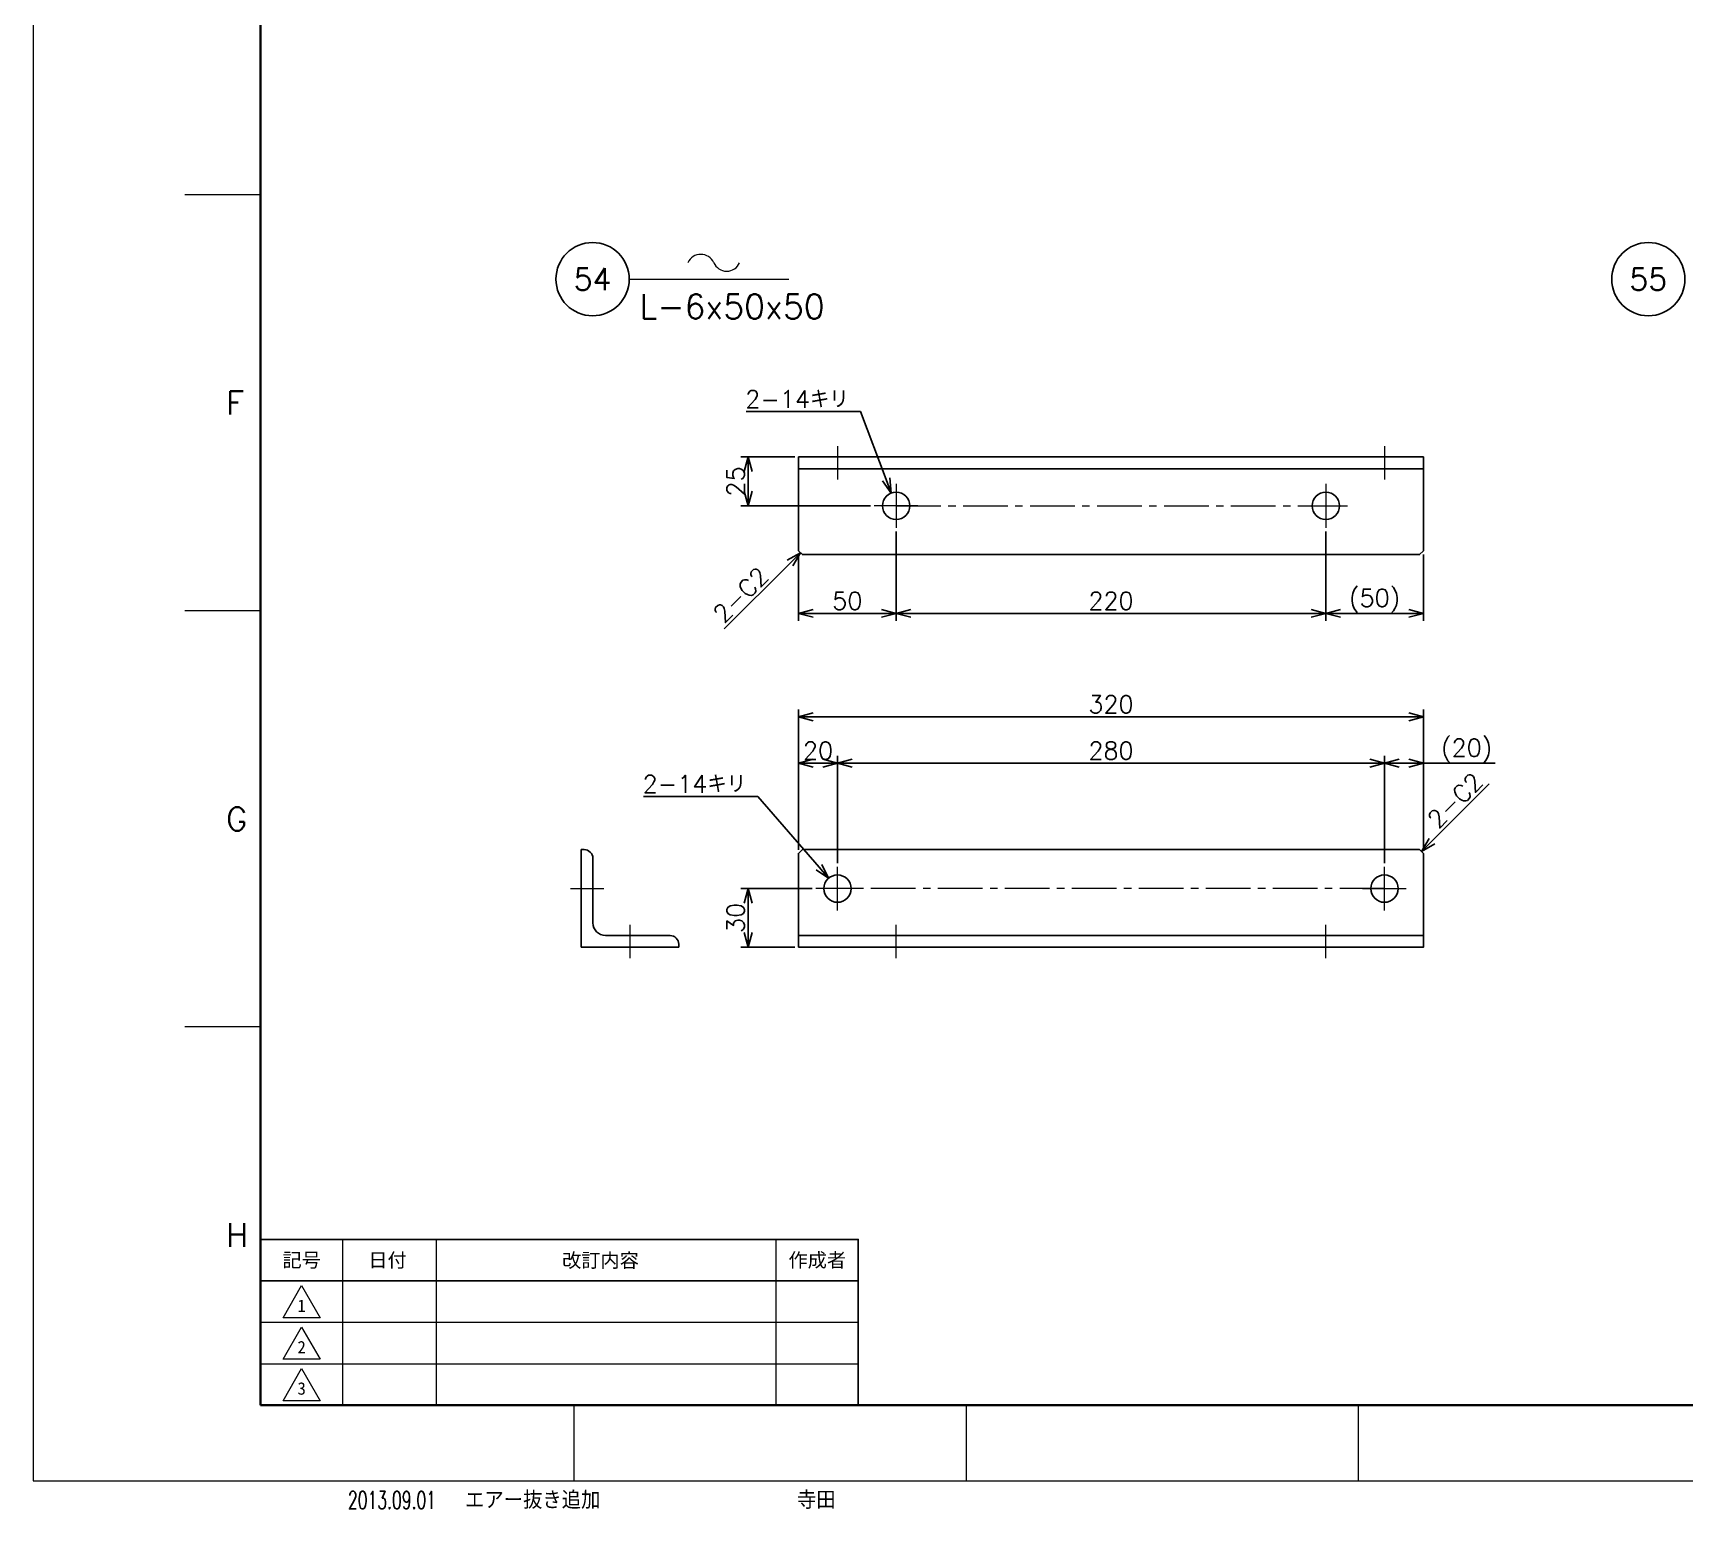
# Model space of a CAD drawing. Header units: millimetres. Extents: x 0 to 2485, y -14 to 1749.
# Drawn here: x 0 to 846, y -14 to 741 of the extents above; entities that cross this region are included whole.
import ezdxf
from ezdxf import colors
from ezdxf.entities.mleader import LeaderData, LeaderLine
from ezdxf.enums import TextEntityAlignment as Align
from ezdxf.math import Vec2, Vec3

# ---------------------------------------------------------------- set-up
doc = ezdxf.new("R2010")
doc.units = ezdxf.units.MM
doc.header["$LTSCALE"] = 1.2
doc.header["$PDMODE"] = 99
doc.header["$PDSIZE"] = 1
doc.linetypes.add('CENTER2', pattern=[28.575, 19.05, -3.175, 3.175, -3.175])
for name, color, linetype, lineweight in [('05_CENTER', 4, 'CENTER2', 13), ('08_DIM', 3, 'Continuous', 13), ('90_FRAME', 5, 'Continuous', 35)]:
    doc.layers.add(name, color=color, linetype=linetype, lineweight=lineweight)
doc.layers.add('91_BLANK', color=5, linetype='Continuous', lineweight=0, plot=False)
doc.styles.add('KSS_TXT', font='txt.shx', dxfattribs={"bigfont": 'extfont2.shx'})
doc.styles.add('MS_G', font='MS Gothic.ttf')
doc.styles.get("Standard").update_dxf_attribs({"font": 'txt.shx', "bigfont": 'extfont2.shx'})
doc.styles.add('表題用', font='MS PGothic.ttf')
doc.dimstyles.new('KSS_DIM', dxfattribs={"dimscale": 3, "dimtxt": 3, "dimasz": 2.5, "dimexe": 1.25, "dimexo": 0.625, "dimtad": 1, "dimdsep": 46, "dimtxsty": 'KSS_TXT', "dimblk": 'OPEN30', "dimcen": 0, "dimazin": 2, "dimtfac": 0.75, "dimtmove": 0, "dimatfit": 3, "dimldrblk": 'OPEN30', "dimfxl": 1.25, "dimtolj": 1, "dimarcsym": 0})
doc.dimstyles.new('KSS_DIM$3', dxfattribs={"dimscale": 3, "dimtxt": 3, "dimasz": 2.5, "dimexe": 1.25, "dimexo": 0.625, "dimtad": 1, "dimtih": 1, "dimtoh": 1, "dimdsep": 46, "dimtxsty": 'KSS_TXT', "dimblk": 'OPEN30', "dimcen": 0, "dimazin": 2, "dimtfac": 0.75, "dimtofl": 0, "dimtmove": 0, "dimatfit": 3, "dimldrblk": 'OPEN30', "dimfxl": 1.25, "dimtolj": 1, "dimarcsym": 0})

# ---------------------------------------------------------------- blocks, each defined once
blk = doc.blocks.new('AM_BALLOON1')
at = {"transparency": 16777216}
blk.add_circle((0, 0), 5, dxfattribs=at)
blk.add_attdef('B_NUMBER', text='', height=3, dxfattribs=at).set_placement((0, 0), align=Align.MIDDLE_CENTER)
blk = doc.blocks.new('_OPEN')
at = {"color": 0, "linetype": 'ByBlock'}
for p, q in [((-1, 0.17), (0, 0)), ((0, 0), (-1, -0.17)), ((0, 0), (-1, 0))]:
    blk.add_line(p, q, dxfattribs=at)
blk = doc.blocks.new('A$C13E861D8_1')
at = {"color": 0}
for p, q in [((1.5, 50), (0, 50)), ((0, 0), (0, 50)), ((6, 12.5), (6, 45.5)), ((0, 0), (50, 0)), ((45.5, 6), (12.5, 6)), ((50, 1.5), (50, 0))]:
    blk.add_line(p, q, dxfattribs=at)
for centre, radius, start, end in [((1.5, 45.5), 4.5, 0, 90), ((12.5, 12.5), 6.5, 180, 270), ((45.5, 1.5), 4.5, 0, 90)]:
    blk.add_arc(centre, radius, start, end, dxfattribs=at)
blk = doc.blocks.new('_Open30')
at = {"color": 0, "linetype": 'ByBlock', "lineweight": -2}
for p, q in [((-1, 0.27), (0, 0)), ((0, 0), (-1, -0.27)), ((0, 0), (-1, 0))]:
    blk.add_line(p, q, dxfattribs=at)
blk = doc.blocks.new('*D207')
at = {"layer": '08_DIM', "color": 0, "lineweight": -2, "transparency": 16777216}
for p, q in [((391.93, 323.03), (391.93, 371.14)), ((404.43, 367.39), (399.43, 367.39)), ((411.93, 316.21), (411.93, 371.14))]:
    blk.add_line(p, q, dxfattribs=at)
at = {"layer": 'Defpoints', "color": 0, "transparency": 16777216}
for p in [(391.93, 367.39), (391.93, 321.15), (411.93, 314.34)]:
    blk.add_point(p, dxfattribs=at)
at = {"layer": '08_DIM', "color": 0, "lineweight": -2, "transparency": 16777216, "xscale": 7.5, "yscale": 7.5, "zscale": 7.5, "rotation": 180}
blk.add_blockref('_Open30', (391.93, 367.39), dxfattribs=at)
at = {"layer": '08_DIM', "color": 0, "lineweight": -2, "transparency": 16777216, "xscale": 7.5, "yscale": 7.5, "zscale": 7.5}
blk.add_blockref('_Open30', (411.93, 367.39), dxfattribs=at)
at = {"layer": '08_DIM', "color": 0, "transparency": 16777216, "insert": (401.93, 373.76), "char_height": 9, "attachment_point": 5, "style": 'KSS_TXT'}
blk.add_mtext('\\A1;20', dxfattribs=at)
blk = doc.blocks.new('*D208')
at = {"layer": '08_DIM', "color": 0, "lineweight": -2, "transparency": 16777216}
for p, q in [((391.93, 323.03), (391.93, 394.88)), ((399.43, 391.13), (704.43, 391.13)), ((711.93, 323.03), (711.93, 394.88))]:
    blk.add_line(p, q, dxfattribs=at)
at = {"layer": 'Defpoints', "color": 0, "transparency": 16777216}
for p in [(711.93, 391.13), (391.93, 321.15), (711.93, 321.15)]:
    blk.add_point(p, dxfattribs=at)
at = {"layer": '08_DIM', "color": 0, "lineweight": -2, "transparency": 16777216, "xscale": 7.5, "yscale": 7.5, "zscale": 7.5, "rotation": 180}
blk.add_blockref('_Open30', (391.93, 391.13), dxfattribs=at)
at = {"layer": '08_DIM', "color": 0, "lineweight": -2, "transparency": 16777216, "xscale": 7.5, "yscale": 7.5, "zscale": 7.5}
blk.add_blockref('_Open30', (711.93, 391.13), dxfattribs=at)
at = {"layer": '08_DIM', "color": 0, "transparency": 16777216, "insert": (551.93, 397.51), "char_height": 9, "attachment_point": 5, "style": 'KSS_TXT'}
blk.add_mtext('\\A1;320', dxfattribs=at)
blk = doc.blocks.new('*D209')
at = {"layer": '08_DIM', "color": 0, "lineweight": -2, "transparency": 16777216}
for p, q in [((411.93, 316.21), (411.93, 371.14)), ((419.43, 367.39), (684.43, 367.39)), ((691.93, 316.21), (691.93, 371.14))]:
    blk.add_line(p, q, dxfattribs=at)
at = {"layer": 'Defpoints', "color": 0, "transparency": 16777216}
for p in [(691.93, 367.39), (411.93, 314.34), (691.93, 314.34)]:
    blk.add_point(p, dxfattribs=at)
at = {"layer": '08_DIM', "color": 0, "lineweight": -2, "transparency": 16777216, "xscale": 7.5, "yscale": 7.5, "zscale": 7.5, "rotation": 180}
blk.add_blockref('_Open30', (411.93, 367.39), dxfattribs=at)
at = {"layer": '08_DIM', "color": 0, "lineweight": -2, "transparency": 16777216, "xscale": 7.5, "yscale": 7.5, "zscale": 7.5}
blk.add_blockref('_Open30', (691.93, 367.39), dxfattribs=at)
at = {"layer": '08_DIM', "color": 0, "transparency": 16777216, "insert": (551.93, 373.76), "char_height": 9, "attachment_point": 5, "style": 'KSS_TXT'}
blk.add_mtext('\\A1;280', dxfattribs=at)
blk = doc.blocks.new('*D210')
at = {"layer": '08_DIM', "color": 0, "lineweight": -2, "transparency": 16777216}
for p, q in [((691.93, 316.21), (691.93, 371.14)), ((699.43, 367.39), (704.43, 367.39)), ((711.93, 323.03), (711.93, 371.14)), ((711.93, 367.39), (748.68, 367.39))]:
    blk.add_line(p, q, dxfattribs=at)
at = {"layer": 'Defpoints', "color": 0, "transparency": 16777216}
for p in [(711.93, 367.39), (691.93, 314.34), (711.93, 321.15)]:
    blk.add_point(p, dxfattribs=at)
at = {"layer": '08_DIM', "color": 0, "lineweight": -2, "transparency": 16777216, "xscale": 7.5, "yscale": 7.5, "zscale": 7.5, "rotation": 180}
blk.add_blockref('_Open30', (691.93, 367.39), dxfattribs=at)
at = {"layer": '08_DIM', "color": 0, "lineweight": -2, "transparency": 16777216, "xscale": 7.5, "yscale": 7.5, "zscale": 7.5}
blk.add_blockref('_Open30', (711.93, 367.39), dxfattribs=at)
at = {"layer": '08_DIM', "color": 0, "transparency": 16777216, "insert": (734.05, 373.76), "char_height": 9, "attachment_point": 5, "style": 'KSS_TXT'}
blk.add_mtext('\\A1;(20)', dxfattribs=at)
blk = doc.blocks.new('*D211')
at = {"layer": '08_DIM', "color": 0, "lineweight": -2, "transparency": 16777216}
for p, q in [((398.87, 303.15), (362.38, 303.15)), ((366.13, 280.65), (366.13, 295.65)), ((390.05, 273.15), (362.38, 273.15))]:
    blk.add_line(p, q, dxfattribs=at)
at = {"layer": 'Defpoints', "color": 0, "transparency": 16777216}
for p in [(366.13, 303.15), (400.74, 303.15), (391.93, 273.15)]:
    blk.add_point(p, dxfattribs=at)
at = {"layer": '08_DIM', "color": 0, "lineweight": -2, "transparency": 16777216, "xscale": 7.5, "yscale": 7.5, "zscale": 7.5}
for p, rotation in [((366.13, 303.15), 90), ((366.13, 273.15), 270)]:
    blk.add_blockref('_Open30', p, dxfattribs=dict(at, rotation=rotation))
at = {"layer": '08_DIM', "color": 0, "transparency": 16777216, "insert": (359.75, 288.15), "char_height": 9, "attachment_point": 5, "rotation": 90, "style": 'KSS_TXT'}
blk.add_mtext('\\A1;30', dxfattribs=at)
blk = doc.blocks.new('*D212')
at = {"layer": '08_DIM', "color": 0, "lineweight": -2, "transparency": 16777216}
for p, q in [((390.05, 524.12), (362.38, 524.12)), ((366.13, 506.62), (366.13, 516.62)), ((428.87, 499.12), (362.38, 499.12))]:
    blk.add_line(p, q, dxfattribs=at)
at = {"layer": 'Defpoints', "color": 0, "transparency": 16777216}
for p in [(366.13, 524.12), (391.93, 524.12), (430.74, 499.12)]:
    blk.add_point(p, dxfattribs=at)
at = {"layer": '08_DIM', "color": 0, "lineweight": -2, "transparency": 16777216, "xscale": 7.5, "yscale": 7.5, "zscale": 7.5}
for p, rotation in [((366.13, 524.12), 90), ((366.13, 499.12), 270)]:
    blk.add_blockref('_Open30', p, dxfattribs=dict(at, rotation=rotation))
at = {"layer": '08_DIM', "color": 0, "transparency": 16777216, "insert": (359.75, 511.62), "char_height": 9, "attachment_point": 5, "rotation": 90, "style": 'KSS_TXT'}
blk.add_mtext('\\A1;25', dxfattribs=at)
blk = doc.blocks.new('*D213')
at = {"layer": '08_DIM', "color": 0, "lineweight": -2, "transparency": 16777216}
for p, q in [((441.93, 486.06), (441.93, 440.33)), ((661.93, 486.06), (661.93, 440.33)), ((449.43, 444.08), (654.43, 444.08))]:
    blk.add_line(p, q, dxfattribs=at)
at = {"layer": 'Defpoints', "color": 0, "transparency": 16777216}
for p in [(441.93, 487.94), (661.93, 487.94), (661.93, 444.08)]:
    blk.add_point(p, dxfattribs=at)
at = {"layer": '08_DIM', "color": 0, "lineweight": -2, "transparency": 16777216, "xscale": 7.5, "yscale": 7.5, "zscale": 7.5, "rotation": 180}
blk.add_blockref('_Open30', (441.93, 444.08), dxfattribs=at)
at = {"layer": '08_DIM', "color": 0, "lineweight": -2, "transparency": 16777216, "xscale": 7.5, "yscale": 7.5, "zscale": 7.5}
blk.add_blockref('_Open30', (661.93, 444.08), dxfattribs=at)
at = {"layer": '08_DIM', "color": 0, "transparency": 16777216, "insert": (551.93, 450.46), "char_height": 9, "attachment_point": 5, "style": 'KSS_TXT'}
blk.add_mtext('\\A1;220', dxfattribs=at)
blk = doc.blocks.new('*D214')
at = {"layer": '08_DIM', "color": 0, "lineweight": -2, "transparency": 16777216}
for p, q in [((441.93, 486.06), (441.93, 440.33)), ((391.93, 474.25), (391.93, 440.33)), ((434.43, 444.08), (399.43, 444.08))]:
    blk.add_line(p, q, dxfattribs=at)
at = {"layer": 'Defpoints', "color": 0, "transparency": 16777216}
for p in [(441.93, 487.94), (391.93, 476.12), (391.93, 444.08)]:
    blk.add_point(p, dxfattribs=at)
at = {"layer": '08_DIM', "color": 0, "lineweight": -2, "transparency": 16777216, "xscale": 7.5, "yscale": 7.5, "zscale": 7.5, "rotation": 180}
blk.add_blockref('_Open30', (391.93, 444.08), dxfattribs=at)
at = {"layer": '08_DIM', "color": 0, "lineweight": -2, "transparency": 16777216, "xscale": 7.5, "yscale": 7.5, "zscale": 7.5}
blk.add_blockref('_Open30', (441.93, 444.08), dxfattribs=at)
at = {"layer": '08_DIM', "color": 0, "transparency": 16777216, "insert": (416.93, 450.46), "char_height": 9, "attachment_point": 5, "style": 'KSS_TXT'}
blk.add_mtext('\\A1;50', dxfattribs=at)
blk = doc.blocks.new('*D215')
at = {"layer": '08_DIM', "color": 0, "lineweight": -2, "transparency": 16777216}
for p, q in [((661.93, 486.06), (661.93, 440.33)), ((711.93, 474.25), (711.93, 440.33)), ((669.43, 444.08), (704.43, 444.08))]:
    blk.add_line(p, q, dxfattribs=at)
at = {"layer": 'Defpoints', "color": 0, "transparency": 16777216}
for p in [(661.93, 487.94), (711.93, 476.12), (711.93, 444.08)]:
    blk.add_point(p, dxfattribs=at)
at = {"layer": '08_DIM', "color": 0, "lineweight": -2, "transparency": 16777216, "xscale": 7.5, "yscale": 7.5, "zscale": 7.5, "rotation": 180}
blk.add_blockref('_Open30', (661.93, 444.08), dxfattribs=at)
at = {"layer": '08_DIM', "color": 0, "lineweight": -2, "transparency": 16777216, "xscale": 7.5, "yscale": 7.5, "zscale": 7.5}
blk.add_blockref('_Open30', (711.93, 444.08), dxfattribs=at)
at = {"layer": '08_DIM', "color": 0, "transparency": 16777216, "insert": (686.93, 450.46), "char_height": 9, "attachment_point": 5, "style": 'KSS_TXT'}
blk.add_mtext('\\A1;(50)', dxfattribs=at)
blk = doc.blocks.new('*D216')
at = {"layer": '08_DIM', "color": 0, "lineweight": -2, "transparency": 16777216}
for p, q in [((365.06, 547.33), (423.63, 547.33)), ((423.63, 547.33), (436.78, 512.68))]:
    blk.add_line(p, q, dxfattribs=at)
at = {"layer": 'Defpoints', "color": 0, "transparency": 16777216}
for p in [(439.44, 505.67), (444.41, 492.58)]:
    blk.add_point(p, dxfattribs=at)
at = {"layer": '08_DIM', "color": 0, "lineweight": -2, "transparency": 16777216, "xscale": 7.5, "yscale": 7.5, "zscale": 7.5, "rotation": 290.7772928306755}
blk.add_blockref('_Open30', (439.44, 505.67), dxfattribs=at)
at = {"layer": '08_DIM', "color": 0, "transparency": 16777216, "insert": (391.16, 553.71), "char_height": 9, "attachment_point": 5, "style": 'KSS_TXT'}
blk.add_mtext('\\A1;2-14キリ', dxfattribs=at)
blk = doc.blocks.new('*D217')
at = {"layer": '08_DIM', "color": 0, "lineweight": -2, "transparency": 16777216}
for p, q in [((312.5, 350.33), (371.07, 350.33)), ((371.07, 350.33), (402.43, 314.11))]:
    blk.add_line(p, q, dxfattribs=at)
at = {"layer": 'Defpoints', "color": 0, "transparency": 16777216}
for p in [(407.34, 308.44), (416.51, 297.86)]:
    blk.add_point(p, dxfattribs=at)
at = {"layer": '08_DIM', "color": 0, "lineweight": -2, "transparency": 16777216, "xscale": 7.5, "yscale": 7.5, "zscale": 7.5, "rotation": 310.8924050500538}
blk.add_blockref('_Open30', (407.34, 308.44), dxfattribs=at)
at = {"layer": '08_DIM', "color": 0, "transparency": 16777216, "insert": (338.6, 356.7), "char_height": 9, "attachment_point": 5, "style": 'KSS_TXT'}
blk.add_mtext('\\A1;2-14キリ', dxfattribs=at)
blk = doc.blocks.new('*D218')
at = {"layer": '08_DIM', "color": 0, "lineweight": -2, "transparency": 16777216}
blk.add_line((387.62, 469.82), (353.88, 436.08), dxfattribs=at)
at = {"layer": 'Defpoints', "color": 0, "transparency": 16777216}
for p in [(392.93, 475.12), (340.82, 423.02), (340.82, 423.02)]:
    blk.add_point(p, dxfattribs=at)
at = {"layer": '08_DIM', "color": 0, "lineweight": -2, "transparency": 16777216, "xscale": 7.5, "yscale": 7.5, "zscale": 7.5, "rotation": 44.9999999999999}
blk.add_blockref('_Open30', (392.93, 475.12), dxfattribs=at)
at = {"layer": '08_DIM', "color": 0, "transparency": 16777216, "insert": (362.37, 453.58), "char_height": 9, "attachment_point": 5, "rotation": 45, "style": 'KSS_TXT'}
blk.add_mtext('\\A1;2-C2', dxfattribs=at)
blk = doc.blocks.new('*D219')
at = {"layer": '08_DIM', "color": 0, "lineweight": -2, "transparency": 16777216}
blk.add_line((716.23, 327.46), (745.64, 356.87), dxfattribs=at)
at = {"layer": 'Defpoints', "color": 0, "transparency": 16777216}
for p in [(754.37, 365.6), (754.37, 365.6), (710.93, 322.15)]:
    blk.add_point(p, dxfattribs=at)
at = {"layer": '08_DIM', "color": 0, "lineweight": -2, "transparency": 16777216, "xscale": 7.5, "yscale": 7.5, "zscale": 7.5, "rotation": 225}
blk.add_blockref('_Open30', (710.93, 322.15), dxfattribs=at)
at = {"layer": '08_DIM', "color": 0, "transparency": 16777216, "insert": (728.14, 348.38), "char_height": 9, "attachment_point": 5, "rotation": 45, "style": 'KSS_TXT'}
blk.add_mtext('\\A1;2-C2', dxfattribs=at)
blk = doc.blocks.new('p1ba05')
for centre, start, end in [((-2.95, 0.29), 24.2276, 155.5758), ((0, 1.62), 204.2276, 335.5758)]:
    blk.add_arc(centre, 1.62, start, end)

msp = doc.modelspace()

# ---------------------------------------------------------------- linework, layer by layer
at = {"color": 0}
for p, q in [((391.926, 518.122), (711.926, 518.122)), ((391.926, 279.153), (711.926, 279.153))]:
    msp.add_line(p, q, dxfattribs=at)
for points in [[(391.926, 524.122), (711.926, 524.122), (711.926, 476.122), (709.926, 474.122), (393.926, 474.122), (391.926, 476.122)], [(391.926, 273.153), (711.926, 273.153), (711.926, 321.153), (709.926, 323.153), (393.926, 323.153), (391.926, 321.153)]]:
    msp.add_lwpolyline(points, close=True, dxfattribs=at)
for centre in [(441.926, 499.122), (661.926, 499.122), (411.926, 303.153), (691.926, 303.153)]:
    msp.add_circle(centre, 7, dxfattribs=at)
at = {"layer": '05_CENTER'}
for p, q in [((411.926, 529.729), (411.926, 512.627)), ((691.926, 529.729), (691.926, 512.627)), ((441.926, 510.307), (441.926, 487.936)), ((661.926, 510.307), (661.926, 487.936)), ((453.112, 499.122), (430.74, 499.122)), ((441.926, 499.122), (661.926, 499.122)), ((650.74, 499.122), (673.112, 499.122)), ((411.926, 291.967), (411.926, 314.339)), ((691.926, 291.967), (691.926, 314.339)), ((275.147, 303.153), (292.249, 303.153)), ((423.112, 303.153), (400.74, 303.153)), ((691.926, 303.153), (411.926, 303.153)), ((680.74, 303.153), (703.112, 303.153)), ((305.642, 284.648), (305.642, 267.546)), ((441.926, 267.546), (441.926, 284.648)), ((661.926, 267.546), (661.926, 284.648))]:
    msp.add_line(p, q, dxfattribs=at)
at = {"layer": '08_DIM'}
msp.add_line((305.274, 615.159), (386.923, 615.159), dxfattribs=at)
at = {"layer": '90_FRAME', "color": 4, "lineweight": 13}
for p, q in [((116.538, 658.301), (77.652, 658.301)), ((116.538, 445.309), (77.652, 445.309)), ((116.538, 232.318), (77.652, 232.318)), ((277.126, 0), (277.126, 38.712)), ((477.926, 0), (477.926, 38.712)), ((678.727, 0), (678.727, 38.712))]:
    msp.add_line(p, q, dxfattribs=at)
at = {"layer": '90_FRAME', "color": 0, "lineweight": 13}
for p, q in [((158.538, 38.712), (158.538, 123.569)), ((206.538, 38.712), (206.538, 123.569)), ((380.538, 38.712), (380.538, 123.569)), ((116.538, 81.141), (422.538, 81.141)), ((116.538, 59.926), (422.538, 59.926))]:
    msp.add_line(p, q, dxfattribs=at)
at = {"layer": '90_FRAME', "color": 0, "lineweight": 25}
msp.add_line((116.538, 102.355), (422.538, 102.355), dxfattribs=at)
at = {"layer": '90_FRAME'}
msp.add_lwpolyline([(116.538, 38.712), (2445.717, 38.712), (2445.717, 1703.874), (116.538, 1703.874)], close=True, dxfattribs=at)
at = {"layer": '90_FRAME', "color": 0, "lineweight": 25}
msp.add_lwpolyline([(116.538, 38.712), (422.538, 38.712), (422.538, 123.569), (116.538, 123.569)], close=True, dxfattribs=at)
at = {"layer": '90_FRAME', "color": 0, "lineweight": 13}
for points in [[(127.991, 83.394), (137.538, 99.929), (147.084, 83.394), (127.991, 83.394)], [(127.991, 62.179), (137.538, 78.714), (147.084, 62.179), (127.991, 62.179)], [(127.991, 40.965), (137.538, 57.5), (147.084, 40.965), (127.991, 40.965)]]:
    msp.add_lwpolyline(points, dxfattribs=at)
at = {"layer": '91_BLANK'}
msp.add_lwpolyline([(0, 0), (2484.603, 0), (2484.603, 1748.759), (0, 1748.759)], close=True, dxfattribs=at)

# ---------------------------------------------------------------- block references
msp.add_blockref('A$C13E861D8_1', (280.642, 273.153))
at = {"layer": '08_DIM', "xscale": 4.5, "yscale": 4.5, "zscale": 4.5}
msp.add_blockref('p1ba05', (355.164, 619.262), dxfattribs=at)

# ---------------------------------------------------------------- texts
at = {"layer": '08_DIM', "style": 'KSS_TXT'}
msp.add_text('L-6x50x50', height=12.5, dxfattribs=at).set_placement((310.546, 594.902))
at = {"layer": '90_FRAME', "color": 0, "lineweight": 13, "style": 'KSS_TXT'}
for s, p in [('F', (98.872, 551.805)), ('G', (98.872, 338.814)), ('H', (98.872, 125.822))]:
    msp.add_text(s, height=12, dxfattribs=at).set_placement(p, align=Align.MIDDLE_LEFT)
at = {"layer": '90_FRAME', "color": 0, "style": '表題用'}
for s, p in [('記号', (137.538, 112.962)), ('日付', (181.507, 112.962)), ('作成者', (401.538, 112.962))]:
    msp.add_text(s, height=7.2, dxfattribs=at).set_placement(p, align=Align.MIDDLE_CENTER)
msp.add_text('改訂内容', height=7.2, dxfattribs=at).set_placement((290.538, 112.962), align=Align.MIDDLE)
at = {"layer": '90_FRAME', "color": 0, "lineweight": 13, "style": 'MS_G'}
for s, p in [('1', (137.538, 89.626)), ('2', (137.538, 68.412)), ('3', (137.538, 47.198))]:
    msp.add_text(s, height=6.364, dxfattribs=at).set_placement(p, align=Align.MIDDLE)
at = {"layer": '90_FRAME', "color": 3, "lineweight": 13, "width": 0.65}
msp.add_text('2013.09.01', height=9, dxfattribs=at).set_placement((161.226, -14.399))
at = {"layer": '90_FRAME', "color": 3, "lineweight": 13}
for s, p in [('エアー抜き追加', (221.201, -14.399)), ('寺田', (391.111, -14.399))]:
    msp.add_text(s, height=9, dxfattribs=at).set_placement(p)

# ---------------------------------------------------------------- dimensions: what is measured, and where the dimension line sits
at = {"layer": '08_DIM'}
for p1, p2, picture, middle in [((444.409, 492.577), (439.443, 505.666), '*D216', (391.16, 547.332)), ((416.509, 297.861), (407.344, 308.444), '*D217', (338.596, 350.33))]:
    dim = msp.add_diameter_dim_2p(p1=p1, p2=p2, text='2-<>キリ', dimstyle='KSS_DIM$3', override={"dimpost": '<>', "dimtix": 1, "dimarcsym": 1}, dxfattribs=at)
    dim.commit()
    dim.dimension.update_dxf_attribs({"geometry": picture, "text_midpoint": middle, "dimtype": 163})
for base, p1, p2, picture, middle in [((366.129, 524.122), (430.74, 499.122), (391.926, 524.122), '*D212', (359.754, 511.622)), ((366.129, 303.153), (391.926, 273.153), (400.74, 303.153), '*D211', (359.754, 288.153))]:
    dim = msp.add_linear_dim(base=base, p1=p1, p2=p2, angle=90, dimstyle='KSS_DIM', override={"dimarcsym": 1}, dxfattribs=at)
    dim.commit()
    dim.dimension.update_dxf_attribs({"geometry": picture, "text_midpoint": middle})
for base, p1, p2, picture, middle in [((391.926, 444.081), (441.926, 487.936), (391.926, 476.122), '*D214', (416.926, 450.456)), ((661.926, 444.081), (441.926, 487.936), (661.926, 487.936), '*D213', (551.926, 450.456)), ((711.926, 391.13), (391.926, 321.153), (711.926, 321.153), '*D208', (551.926, 397.505)), ((391.926, 367.389), (411.926, 314.339), (391.926, 321.153), '*D207', (401.926, 373.764)), ((691.926, 367.389), (411.926, 314.339), (691.926, 314.339), '*D209', (551.926, 373.764))]:
    dim = msp.add_linear_dim(base=base, p1=p1, p2=p2, dimstyle='KSS_DIM', override={"dimarcsym": 1}, dxfattribs=at)
    dim.commit()
    dim.dimension.update_dxf_attribs({"geometry": picture, "text_midpoint": middle})
for base, p1, p2, picture, middle in [((711.926, 444.081), (661.926, 487.936), (711.926, 476.122), '*D215', (686.926, 450.456)), ((711.926, 367.389), (691.926, 314.339), (711.926, 321.153), '*D210', (734.051, 373.764))]:
    dim = msp.add_linear_dim(base=base, p1=p1, p2=p2, text='(<>)', dimstyle='KSS_DIM', override={"dimarcsym": 1}, dxfattribs=at)
    dim.commit()
    dim.dimension.update_dxf_attribs({"geometry": picture, "text_midpoint": middle})
for p1, p2, picture, middle in [((392.926, 475.122), (340.821, 423.016), '*D218', (362.366, 453.577)), ((710.926, 322.153), (754.369, 365.595), '*D219', (728.14, 348.382))]:
    dim = msp.add_aligned_dim(p1=p1, p2=p2, distance=0, text='2-C2', dimstyle='KSS_DIM', override={"dimse1": 1, "dimse2": 1, "dimsd2": 1, "dimarcsym": 1}, dxfattribs=at)
    dim.commit()
    dim.dimension.update_dxf_attribs({"geometry": picture, "text_midpoint": middle})

# ---------------------------------------------------------------- leaders
ml = msp.add_multileader_block('Standard', dxfattribs=at)
ml.set_content('AM_BALLOON1', color=256, scale=3.75)
ml.set_attribute('B_NUMBER', '50', width=0)
ml.set_leader_properties(color=256, linetype='ByLayer', lineweight=-1)
ml.set_arrow_properties(name='OPEN')
ml.build(insert=Vec2(0, 0))
ml.multileader.update_dxf_attribs({"leader_type": 0, "has_dogleg": 0, "text_right_attachment_type": 6, "dogleg_length": 0, "arrow_head_size": 7.5, "scale": 2.5, "block_connection_type": 1})
ctx = ml.context
ctx.base_point, ctx.scale, ctx.char_height, ctx.arrow_head_size, ctx.landing_gap_size, ctx.plane_origin = Vec3(286.498, 1561.15), 2.5, 15, 7.5, 7.5, Vec3(286.498, 1561.15)
ctx.right_attachment, ctx.attachment_type = 6, 1
notes = []
notes.append((ctx, [(0, (0, 0, 0), (0, 0), (1, 0), 1, [])]))
ctx.block.insert = Vec3(286.498, 1561.15)
ml = msp.add_multileader_block('Standard', dxfattribs=at)
ml.set_content('AM_BALLOON1', color=256, scale=3.75)
ml.set_attribute('B_NUMBER', '51', width=0)
ml.set_leader_properties(color=256, linetype='ByLayer', lineweight=-1)
ml.set_arrow_properties(name='OPEN')
ml.build(insert=Vec2(0, 0))
ml.multileader.update_dxf_attribs({"leader_type": 0, "has_dogleg": 0, "text_right_attachment_type": 6, "dogleg_length": 0, "arrow_head_size": 7.5, "scale": 2.5, "block_connection_type": 1})
ctx = ml.context
ctx.base_point, ctx.scale, ctx.char_height, ctx.arrow_head_size, ctx.landing_gap_size, ctx.plane_origin = Vec3(776.209, 1561.15), 2.5, 15, 7.5, 7.5, Vec3(776.209, 1561.15)
ctx.right_attachment, ctx.attachment_type = 6, 1
notes.append((ctx, [(0, (0, 0, 0), (0, 0), (1, 0), 1, [])]))
ctx.block.insert = Vec3(776.209, 1561.15)
ml = msp.add_multileader_block('Standard', dxfattribs=at)
ml.set_content('AM_BALLOON1', color=256, scale=3.75)
ml.set_attribute('B_NUMBER', '52', width=0)
ml.set_leader_properties(color=256, linetype='ByLayer', lineweight=-1)
ml.set_arrow_properties(name='OPEN')
ml.build(insert=Vec2(0, 0))
ml.multileader.update_dxf_attribs({"leader_type": 0, "has_dogleg": 0, "text_right_attachment_type": 6, "dogleg_length": 0, "arrow_head_size": 7.5, "scale": 2.5, "block_connection_type": 1})
ctx = ml.context
ctx.base_point, ctx.scale, ctx.char_height, ctx.arrow_head_size, ctx.landing_gap_size, ctx.plane_origin = Vec3(1293.135, 1561.15), 2.5, 15, 7.5, 7.5, Vec3(1293.135, 1561.15)
ctx.right_attachment, ctx.attachment_type = 6, 1
notes.append((ctx, [(0, (0, 0, 0), (0, 0), (1, 0), 1, [])]))
ctx.block.insert = Vec3(1293.135, 1561.15)
ml = msp.add_multileader_block('Standard', dxfattribs=at)
ml.set_content('AM_BALLOON1', color=256, scale=3.75)
ml.set_attribute('B_NUMBER', '53', width=0)
ml.set_leader_properties(color=256, linetype='ByLayer', lineweight=-1)
ml.set_arrow_properties(name='OPEN')
ml.build(insert=Vec2(0, 0))
ml.multileader.update_dxf_attribs({"leader_type": 0, "has_dogleg": 0, "text_right_attachment_type": 6, "dogleg_length": 0, "arrow_head_size": 7.5, "scale": 2.5, "block_connection_type": 1})
ctx = ml.context
ctx.base_point, ctx.scale, ctx.char_height, ctx.arrow_head_size, ctx.landing_gap_size, ctx.plane_origin = Vec3(1920.562, 1561.15), 2.5, 15, 7.5, 7.5, Vec3(1920.562, 1561.15)
ctx.right_attachment, ctx.attachment_type = 6, 1
notes.append((ctx, [(0, (0, 0, 0), (0, 0), (1, 0), 1, [])]))
ctx.block.insert = Vec3(1920.562, 1561.15)
ml = msp.add_multileader_block('Standard', dxfattribs=at)
ml.set_content('AM_BALLOON1', color=256, scale=3.75)
ml.set_attribute('B_NUMBER', '54', width=0)
ml.set_leader_properties(color=256, linetype='ByLayer', lineweight=-1)
ml.set_arrow_properties(name='OPEN')
ml.build(insert=Vec2(0, 0))
ml.multileader.update_dxf_attribs({"leader_type": 0, "has_dogleg": 0, "text_right_attachment_type": 6, "dogleg_length": 0, "arrow_head_size": 7.5, "scale": 2.5, "block_connection_type": 1})
ctx = ml.context
ctx.base_point, ctx.scale, ctx.char_height, ctx.arrow_head_size, ctx.landing_gap_size, ctx.plane_origin = Vec3(286.498, 615.183), 2.5, 15, 7.5, 7.5, Vec3(286.498, 615.183)
ctx.right_attachment, ctx.attachment_type = 6, 1
notes.append((ctx, [(0, (0, 0, 0), (0, 0), (1, 0), 1, [])]))
ctx.block.insert = Vec3(286.498, 615.183)
ml = msp.add_multileader_block('Standard', dxfattribs=at)
ml.set_content('AM_BALLOON1', color=256, scale=3.75)
ml.set_attribute('B_NUMBER', '55', width=0)
ml.set_leader_properties(color=256, linetype='ByLayer', lineweight=-1)
ml.set_arrow_properties(name='OPEN')
ml.build(insert=Vec2(0, 0))
ml.multileader.update_dxf_attribs({"leader_type": 0, "has_dogleg": 0, "text_right_attachment_type": 6, "dogleg_length": 0, "arrow_head_size": 7.5, "scale": 2.5, "block_connection_type": 1})
ctx = ml.context
ctx.base_point, ctx.scale, ctx.char_height, ctx.arrow_head_size, ctx.landing_gap_size, ctx.plane_origin = Vec3(827.051, 615.183), 2.5, 15, 7.5, 7.5, Vec3(827.051, 615.183)
ctx.right_attachment, ctx.attachment_type = 6, 1
notes.append((ctx, [(0, (0, 0, 0), (0, 0), (1, 0), 1, [])]))
ctx.block.insert = Vec3(827.051, 615.183)
ml = msp.add_multileader_block('Standard', dxfattribs=at)
ml.set_content('AM_BALLOON1', color=256, scale=3.75)
ml.set_attribute('B_NUMBER', '56', width=0)
ml.set_leader_properties(color=256, linetype='ByLayer', lineweight=-1)
ml.set_arrow_properties(name='OPEN')
ml.build(insert=Vec2(0, 0))
ml.multileader.update_dxf_attribs({"leader_type": 0, "has_dogleg": 0, "text_right_attachment_type": 6, "dogleg_length": 0, "arrow_head_size": 7.5, "scale": 2.5, "block_connection_type": 1})
ctx = ml.context
ctx.base_point, ctx.scale, ctx.char_height, ctx.arrow_head_size, ctx.landing_gap_size, ctx.plane_origin = Vec3(1516.253, 615.183), 2.5, 15, 7.5, 7.5, Vec3(1516.253, 615.183)
ctx.right_attachment, ctx.attachment_type = 6, 1
notes.append((ctx, [(0, (0, 0, 0), (0, 0), (1, 0), 1, [])]))
ctx.block.insert = Vec3(1516.253, 615.183)
for ctx, leaders in notes:
    for number, flags, end, landing, length, lines in leaders:
        leader = LeaderData()
        leader.index, (leader.has_last_leader_line, leader.has_dogleg_vector, leader.attachment_direction) = number, flags
        leader.last_leader_point, leader.dogleg_vector, leader.dogleg_length = Vec3(end), Vec3(landing), length
        for number, points, colour, breaks in lines:
            line = LeaderLine()
            line.index, line.vertices, line.color, line.breaks = number, Vec3.list(points), colors.encode_raw_color(colour), breaks
            leader.lines.append(line)
        ctx.leaders.append(leader)

doc.saveas('drawing.dxf')
